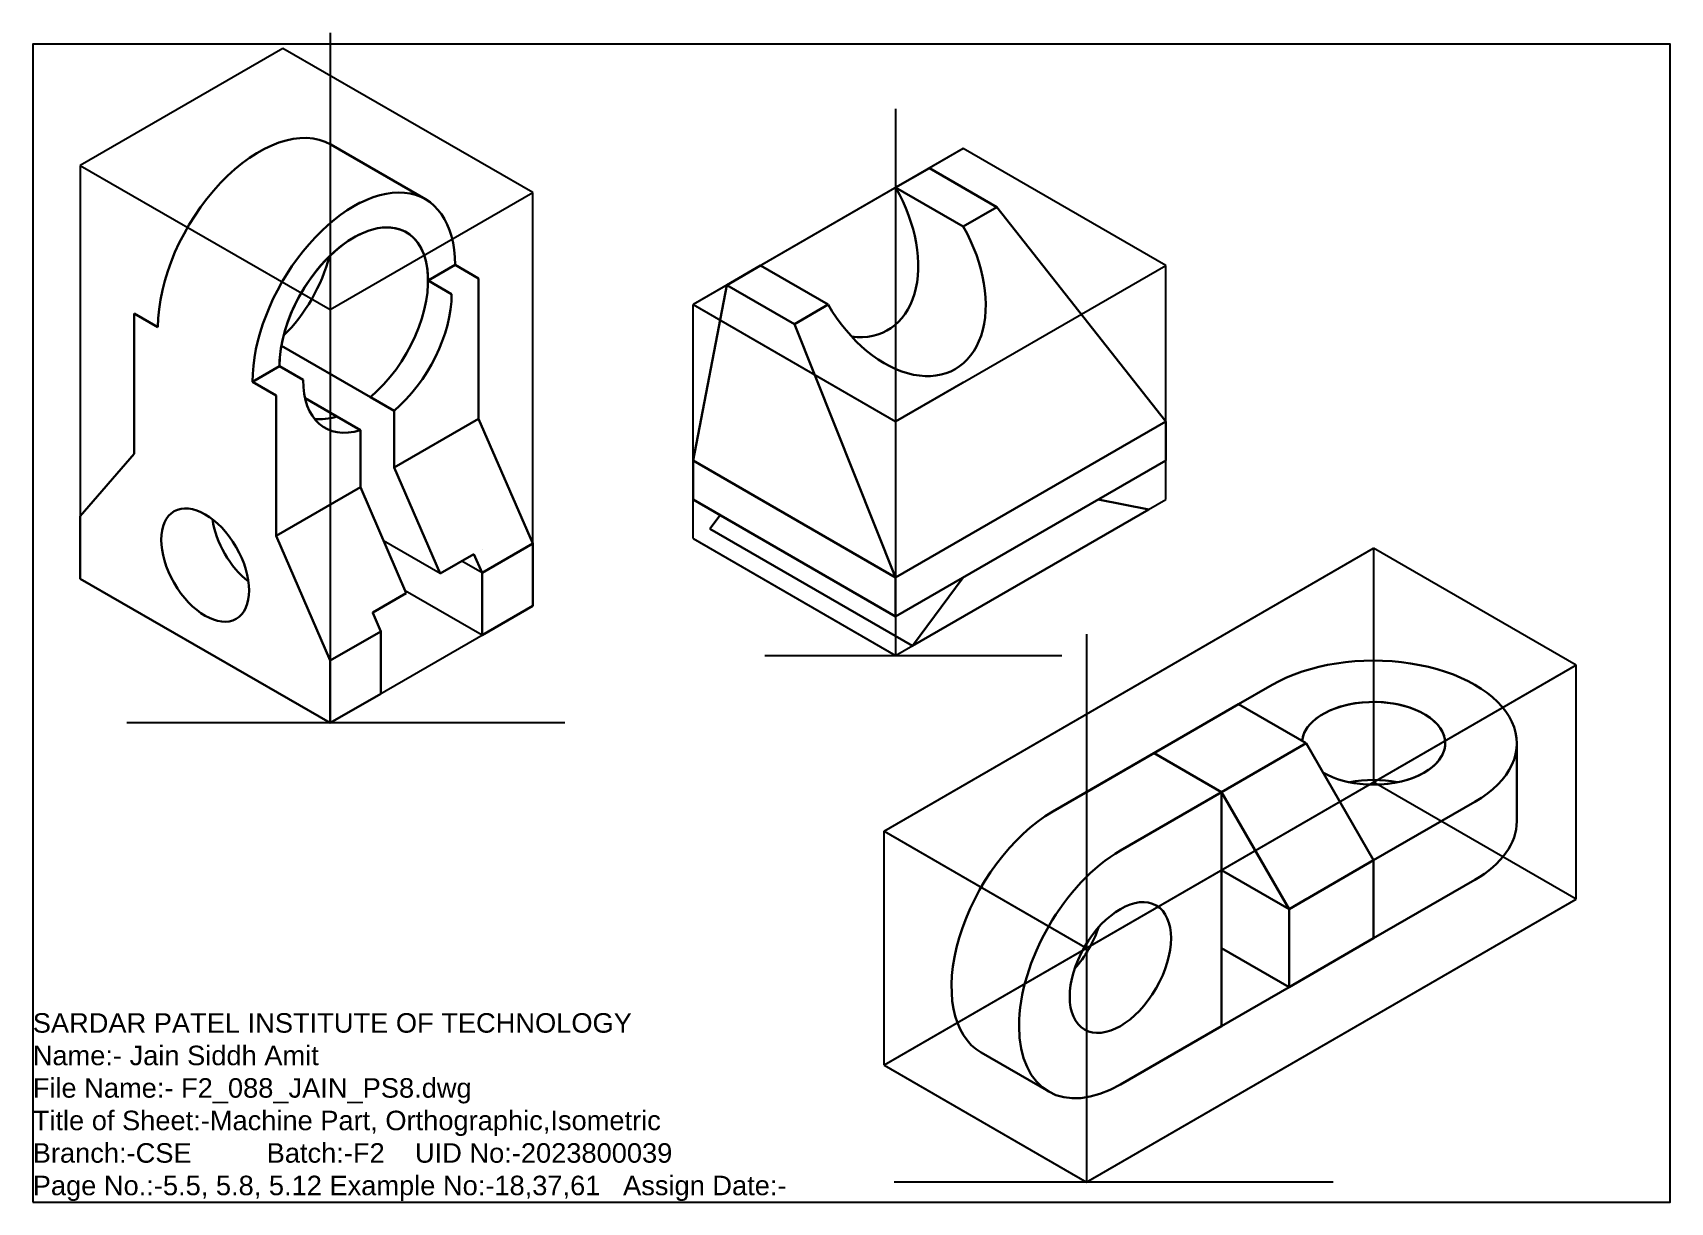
# Model space of a CAD drawing. Header units: millimetres. Extents: x 0 to 420, y 0 to 300.
import ezdxf

# ---------------------------------------------------------------- set-up
doc = ezdxf.new("R2010")
doc.units = ezdxf.units.MM
doc.header["$MEASUREMENT"] = 0
doc.layers.add('OBJECT', color=7, linetype='Continuous', lineweight=30)
doc.layers.add('PROJECTION', color=3, linetype='Continuous')
doc.styles.get("Standard").update_dxf_attribs({"font": 'arial.ttf'})

msp = doc.modelspace()

# ---------------------------------------------------------------- linework, layer by layer
for p, q in [((104.52, 161.21), (90, 169.59)), ((115.24, 161.4), (110.04, 164.4)), ((115.24, 145.4), (95.56, 156.76))]:
    msp.add_line(p, q)
msp.add_lwpolyline([(0, 0), (420, 0), (420, 297), (0, 297)], close=True)
at = {"layer": 'OBJECT'}
for p, q in [((100.7, 257.22), (76.45, 271.22)), ((229.98, 265.18), (221.32, 260.18)), ((229.98, 265.18), (247.3, 255.18)), ((84, 256.37), (82.33, 255.4)), ((84, 256.3), (84, 256.37)), ((238.64, 250.18), (221.32, 260.18)), ((238.64, 250.18), (247.3, 255.18)), ((247.3, 255.18), (238.64, 250.18)), ((247.3, 255.18), (290.6, 200.18)), ((108.31, 240.4), (101.38, 236.4)), ((108.31, 240.4), (114.37, 236.9)), ((186.68, 240.18), (178.02, 235.18)), ((204, 230.18), (186.68, 240.18)), ((101.38, 236.4), (107.44, 232.9)), ((114.37, 236.9), (114.37, 200.9)), ((178.02, 235.18), (169.36, 190.18)), ((178.02, 235.18), (195.34, 225.18)), ((32.1, 224.4), (26.04, 227.9)), ((26.04, 227.9), (26.04, 191.9)), ((195.34, 225.18), (204, 230.18)), ((195.34, 225.18), (204, 230.18)), ((195.34, 225.18), (221.32, 160.18)), ((86.6, 206.43), (63.76, 219.61)), ((63.28, 214.4), (56.35, 210.4)), ((63.28, 214.4), (69.34, 210.9)), ((56.35, 210.4), (62.41, 206.9)), ((62.41, 170.9), (62.41, 206.9)), ((77.98, 201.47), (69.84, 206.17)), ((92.69, 202.95), (86.6, 206.43)), ((92.69, 188.38), (92.69, 202.95)), ((84.03, 197.96), (77.98, 201.47)), ((84.03, 183.38), (84.03, 197.96)), ((92.69, 188.38), (114.37, 200.9)), ((114.37, 200.9), (128.23, 168.9)), ((290.6, 200.18), (221.32, 160.18)), ((290.6, 190.18), (290.6, 200.18)), ((26.04, 191.9), (12.18, 175.9)), ((169.36, 190.18), (169.36, 180.18)), ((221.32, 160.18), (169.36, 190.18)), ((169.36, 190.18), (169.36, 180.18)), ((221.32, 150.18), (290.6, 190.18)), ((104.52, 161.21), (92.69, 188.38)), ((62.41, 170.9), (84.03, 183.38)), ((95.81, 156.18), (84.03, 183.38)), ((169.36, 180.18), (221.32, 150.18)), ((225.65, 142.68), (286.27, 177.68)), ((273.28, 180.18), (286.27, 177.68)), ((12.18, 159.9), (12.18, 175.9)), ((173.69, 172.68), (176.28, 176.18)), ((225.65, 142.68), (173.69, 172.68)), ((62.41, 170.9), (76.27, 138.9)), ((115.24, 161.4), (128.23, 168.9)), ((128.23, 152.9), (128.23, 168.9)), ((104.52, 161.21), (113.16, 166.2)), ((113.16, 166.2), (113.16, 166.2)), ((113.16, 166.2), (115.24, 161.4)), ((115.24, 167.4), (115.24, 167.39)), ((76.27, 122.9), (12.18, 159.9)), ((115.24, 161.4), (115.24, 145.4)), ((221.32, 160.18), (221.32, 150.18)), ((221.32, 150.18), (221.32, 160.18)), ((238.64, 160.18), (225.65, 142.68)), ((87.19, 151.2), (95.81, 156.18)), ((87.19, 151.17), (87.19, 151.2)), ((89.26, 152.39), (89.26, 152.4)), ((115.24, 145.4), (128.23, 152.9)), ((87.19, 151.17), (89.26, 146.4)), ((76.27, 138.9), (89.26, 146.4)), ((89.26, 130.4), (89.26, 146.4)), ((76.27, 122.9), (44.22, 141.4)), ((76.27, 138.9), (76.27, 122.9)), ((76.27, 122.9), (89.26, 130.4)), ((76.27, 122.9), (89.26, 130.4)), ((317.93, 132.69), (309.27, 127.69)), ((291.95, 117.69), (309.27, 127.69)), ((309.27, 127.69), (326.59, 117.69)), ((261.64, 100.19), (291.95, 117.69)), ((291.95, 117.69), (270.3, 105.19)), ((304.94, 105.19), (326.59, 117.69)), ((326.59, 117.69), (343.91, 87.69)), ((380.65, 117.69), (380.65, 97.69)), ((287.62, 115.19), (304.94, 105.19)), ((304.94, 105.19), (278.96, 90.19)), ((304.94, 105.19), (278.96, 90.19)), ((304.94, 85.19), (304.94, 105.19)), ((304.94, 105.19), (322.26, 75.19)), ((343.91, 87.69), (369.89, 102.69)), ((326.59, 97.69), (326.7, 97.63)), ((304.94, 65.19), (304.94, 85.19)), ((304.94, 85.19), (304.94, 65.19)), ((322.26, 75.19), (304.94, 85.19)), ((343.91, 87.69), (322.26, 75.19)), ((343.91, 87.69), (343.91, 67.69)), ((343.91, 67.69), (369.89, 82.69)), ((322.26, 75.19), (326.59, 77.69)), ((322.26, 75.19), (322.26, 55.19)), ((322.26, 55.19), (343.91, 67.69)), ((304.94, 65.19), (304.94, 45.19)), ((322.26, 55.19), (304.94, 65.19)), ((304.94, 45.19), (322.26, 55.19)), ((278.96, 30.19), (304.94, 45.19)), ((243.27, 38.37), (260.59, 28.37))]:
    msp.add_line(p, q, dxfattribs=at)
for centre, major_axis, ratio, start_param, end_param in [((58.08, 239.4), (-18.37, -31.82), 0.57735, 3.141593, 5.497787), ((82.33, 225.4), (-18.37, -31.82), 0.57735, 2.356194, 5.497787), ((58.08, 239.4), (-18.37, -31.82), 0.57735, 2.420819, 2.422911), ((204, 250.18), (15.31, -26.52), 0.653197, 5.823314, 7.853982), ((82.33, 225.4), (-13.47, -23.33), 0.57735, 2.356194, 5.497787), ((82.33, 225.4), (-13.47, -23.33), 0.57735, 1.011539, 5.497787), ((221.32, 240.18), (15.31, -26.52), 0.653197, 4.712389, 7.853982), ((58.08, 239.4), (-13.47, -23.33), 0.57735, 7.402849, 8.305114), ((88.39, 221.9), (-13.47, -23.33), 0.57735, 7.296319, 8.63938), ((88.39, 221.9), (-13.47, -23.33), 0.57735, 5.497787, 6.837444), ((82.33, 225.4), (-13.47, -23.33), 0.57735, 0.226931, 0.555002), ((57.21, 170.9), (7.96, -13.79), 0.57735, 4.095864, 5.328914), ((343.91, 117.69), (-36.74, 0), 0.57735, 2.356194, 5.497787), ((343.91, 117.69), (-18.37, 0), 0.57735, 0.785398, 6.227515), ((343.91, 117.69), (-18.37, 0), 0.57735, 1.570796, 6.227515), ((343.91, 117.69), (-18.37, 0), 0.57735, 1.570796, 6.227515), ((343.91, 97.69), (-18.37, 0), 0.57735, 10.655737, 11.335411), ((261.64, 70.19), (-18.37, -31.82), 0.57735, 3.926991, 6.283185), ((343.91, 97.69), (-36.74, 0), 0.57735, 2.356194, 3.141593), ((278.96, 60.19), (-18.37, -31.82), 0.57735, 3.926991, 7.068583), ((261.64, 70.19), (-9.19, -15.91), 0.57735, 7.514145, 8.193819)]:
    msp.add_ellipse(centre, major_axis=major_axis, ratio=ratio, start_param=start_param, end_param=end_param, dxfattribs=at)
for centre, major_axis in [((44.22, 163.4), (7.96, -13.79)), ((278.96, 60.19), (-9.19, -15.91))]:
    msp.add_ellipse(centre, major_axis=major_axis, ratio=0.57735, dxfattribs=at)
at = {"layer": 'PROJECTION'}
for p, q in [((76.27, 299.9), (76.27, 122.9)), ((64.14, 295.9), (12.18, 265.9)), ((128.23, 258.9), (64.14, 295.9)), ((221.32, 280.43), (221.32, 140.18)), ((238.64, 270.18), (169.36, 230.18)), ((290.6, 240.18), (238.64, 270.18)), ((12.18, 265.9), (12.18, 159.9)), ((12.18, 265.9), (76.27, 228.9)), ((76.27, 228.9), (128.23, 258.9)), ((128.23, 152.9), (128.23, 258.9)), ((221.32, 200.18), (290.6, 240.18)), ((290.6, 180.18), (290.6, 240.18)), ((169.36, 170.18), (169.36, 230.18)), ((169.36, 230.18), (221.32, 200.18)), ((238.64, 210.18), (221.32, 200.18)), ((221.32, 140.18), (290.6, 180.18)), ((169.36, 170.18), (221.32, 140.18)), ((218.34, 95.19), (343.91, 167.69)), ((343.91, 167.69), (343.91, 107.69)), ((395.87, 137.69), (343.91, 167.69)), ((76.27, 122.9), (12.18, 159.9)), ((76.27, 122.9), (128.23, 152.9)), ((270.3, 145.69), (270.3, 5.19)), ((187.76, 140.18), (263.97, 140.18)), ((395.87, 137.69), (322.26, 95.19)), ((395.87, 77.69), (395.87, 137.69)), ((136.49, 122.9), (24.15, 122.9)), ((395.87, 77.69), (343.91, 107.69)), ((322.26, 95.19), (218.34, 35.19)), ((218.34, 35.19), (218.34, 95.19)), ((218.34, 95.19), (270.3, 65.19)), ((270.3, 5.19), (395.87, 77.69)), ((218.34, 35.19), (270.3, 5.19)), ((333.53, 5.19), (220.95, 5.19))]:
    msp.add_line(p, q, dxfattribs=at)

# ---------------------------------------------------------------- texts
at = {"insert": (0, 48.48), "char_height": 5, "width": 199.8581, "attachment_point": 1}
msp.add_mtext('SARDAR PATEL INSTITUTE OF TECHNOLOGY\\PName:- Jain Siddh Amit\\PFile Name:- F2_088_JAIN_PS8.dwg\\PTitle of Sheet:-Machine Part, Orthographic,Isometric\\PBranch:-CSE^IBatch:-F2    UID No:-2023800039 \\PPage No.:-5.5, 5.8, 5.12 Example No:-18,37,61   Assign Date:-', dxfattribs=at)

doc.saveas('drawing.dxf')
